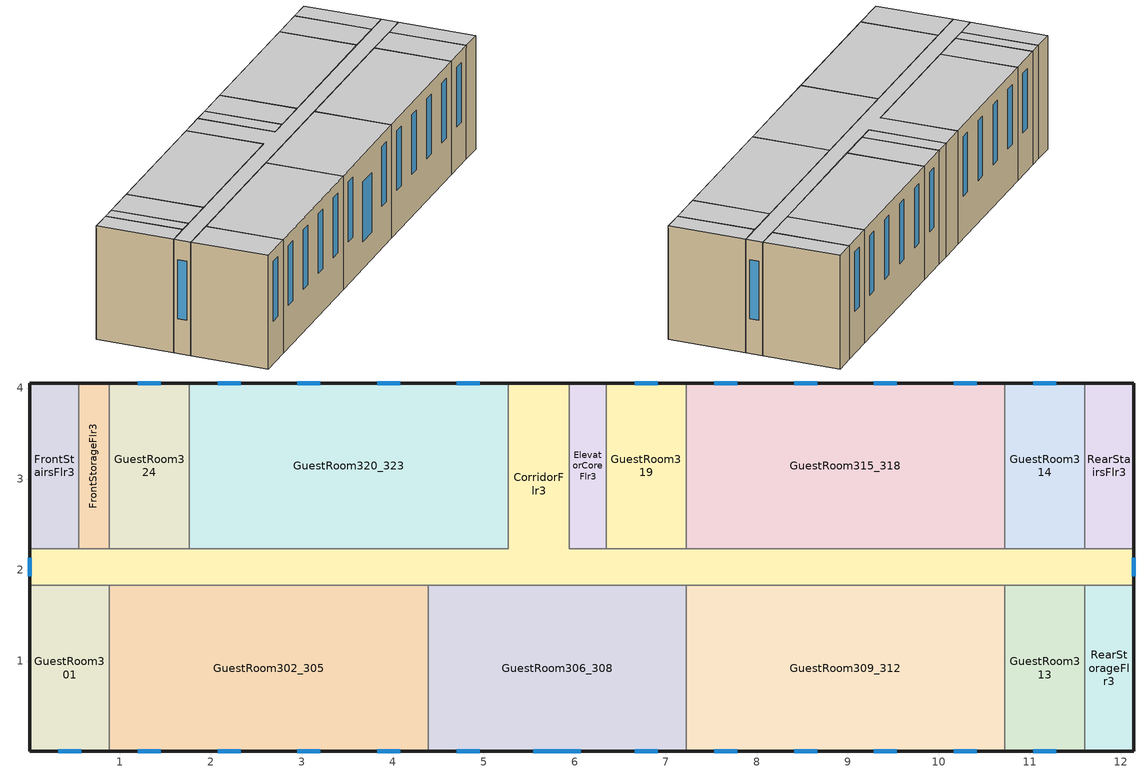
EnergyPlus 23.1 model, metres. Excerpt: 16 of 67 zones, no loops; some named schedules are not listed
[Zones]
RearStairsFlr3
 floor to RearStairsFlr2 (LA_Floor_Construction): 12.14,4.06 12.14,2.24 11.61,2.24 11.61,4.06 z6.1
 wall outside (LA_Wall_Construction): 12.14,2.24 12.14,4.06 11.61,4.06 z6.1:8.84
 wall to GuestRoom314 (LA_Wall_Construction): 11.61,4.06 11.61,2.24 z6.1:8.84
 wall to CorridorFlr3 (LA_Wall_Construction): 11.61,2.24 12.14,2.24 z6.1:8.84
 ceiling to RearStairsFlr4 (LA_Floor_Construction): 12.14,2.24 12.14,4.06 11.61,4.06 11.61,2.24 z8.84
CorridorFlr3
 floor to CorridorFlr2 (LA_Floor_Construction): 12.14,2.24 12.14,1.83 0.01,1.83 0.01,2.24 5.27,2.24 5.27,4.06 5.94,4.06 5.94,2.24 z6.1
 wall outside (LA_Wall_Construction): 12.14,1.83 12.14,2.24 / 5.94,4.06 5.27,4.06 / 0.01,2.24 0.01,1.83 z6.1:8.84
 wall to GuestRoom314 (LA_Wall_Construction): 11.61,2.24 10.73,2.24 z6.1:8.84
 wall to GuestRoom315_318 (LA_Wall_Construction): 10.73,2.24 7.22,2.24 z6.1:8.84
 wall to GuestRoom319 (LA_Wall_Construction): 7.22,2.24 6.35,2.24 z6.1:8.84
 wall to ElevatorCoreFlr3 (LA_Wall_Construction): 6.35,2.24 5.94,2.24 5.94,4.06 z6.1:8.84
 wall to GuestRoom320_323 (LA_Wall_Construction): 5.27,4.06 5.27,2.24 1.76,2.24 z6.1:8.84
 wall to GuestRoom324 (LA_Wall_Construction): 1.76,2.24 0.89,2.24 z6.1:8.84
 wall to FrontStorageFlr3 (LA_Wall_Construction): 0.89,2.24 0.55,2.24 z6.1:8.84
 wall to FrontStairsFlr3 (LA_Wall_Construction): 0.55,2.24 0.01,2.24 z6.1:8.84
 wall to GuestRoom301 (LA_Wall_Construction): 0.01,1.83 0.89,1.83 z6.1:8.84
 wall to GuestRoom302_305 (LA_Wall_Construction): 0.89,1.83 4.39,1.83 z6.1:8.84
 wall to GuestRoom306_308 (LA_Wall_Construction): 4.39,1.83 7.22,1.83 z6.1:8.84
 wall to GuestRoom309_312 (LA_Wall_Construction): 7.22,1.83 10.73,1.83 z6.1:8.84
 wall to GuestRoom313 (LA_Wall_Construction): 10.73,1.83 11.61,1.83 z6.1:8.84
 wall to RearStorageFlr3 (LA_Wall_Construction): 11.61,1.83 12.14,1.83 z6.1:8.84
 window (LA_Window_Construction): 12.14,1.93 12.14,2.14 / 0.01,2.14 0.01,1.93 z6.94:8.36
 ceiling to CorridorFlr4 (LA_Floor_Construction): 12.14,1.83 12.14,2.24 5.94,2.24 5.94,4.06 5.27,4.06 5.27,2.24 0.01,2.24 0.01,1.83 z8.84
RearStorageFlr3
 floor to RearStorageFlr2 (LA_Floor_Construction): 12.14,1.83 12.14,0.01 11.61,0.01 11.61,1.83 z6.1
 wall outside (LA_Wall_Construction): 11.61,0.01 12.14,0.01 12.14,1.83 z6.1:8.84
 wall to GuestRoom313 (LA_Wall_Construction): 11.61,1.83 11.61,0.01 z6.1:8.84
 ceiling to RearStorageFlr4 (LA_Floor_Construction): 12.14,0.01 12.14,1.83 11.61,1.83 11.61,0.01 z8.84
GuestRoom301
 floor to GuestRoom201 (LA_Floor_Construction): 0.89,1.83 0.89,0.01 0.01,0.01 0.01,1.83 z6.1
 wall outside (LA_Wall_Construction): 0.01,1.83 0.01,0.01 0.89,0.01 z6.1:8.84
 wall to GuestRoom302_305 (LA_Wall_Construction): 0.89,0.01 0.89,1.83 z6.1:8.84
 window (LA_Window_Construction): 0.32,0.01 0.58,0.01 z7.12:8.56
 ceiling to GuestRoom401 (LA_Floor_Construction): 0.89,0.01 0.89,1.83 0.01,1.83 0.01,0.01 z8.84
GuestRoom302_305
 floor to GuestRoom202_205 (LA_Floor_Construction): 4.39,1.83 4.39,0.01 0.89,0.01 0.89,1.83 z6.1
 wall outside (LA_Wall_Construction): 0.89,0.01 4.39,0.01 z6.1:8.84
 wall to GuestRoom306_308 (LA_Wall_Construction): 4.39,0.01 4.39,1.83 z6.1:8.84
 window (LA_Window_Construction): 1.2,0.01 1.45,0.01 / 2.08,0.01 2.33,0.01 / 2.95,0.01 3.2,0.01 / 3.83,0.01 4.08,0.01 z7.12:8.56
 ceiling to GuestRoom402_405 (LA_Floor_Construction): 4.39,0.01 4.39,1.83 0.89,1.83 0.89,0.01 z8.84
GuestRoom306_308
 floor to GuestRoom206_208 (LA_Floor_Construction): 7.22,1.83 7.22,0.01 4.39,0.01 4.39,1.83 z6.1
 wall outside (LA_Wall_Construction): 4.39,0.01 7.22,0.01 z6.1:8.84
 wall to GuestRoom309_312 (LA_Wall_Construction): 7.22,0.01 7.22,1.83 z6.1:8.84
 window (LA_Window_Construction): 4.7,0.01 4.96,0.01 / 6.66,0.01 6.91,0.01 z7.12:8.56; 5.55,0.01 6.07,0.01 z6.75:8.19
 ceiling to GuestRoom406_408 (LA_Floor_Construction): 7.22,0.01 7.22,1.83 4.39,1.83 4.39,0.01 z8.84
GuestRoom309_312
 floor to GuestRoom209_212 (LA_Floor_Construction): 10.73,1.83 10.73,0.01 7.22,0.01 7.22,1.83 z6.1
 wall outside (LA_Wall_Construction): 7.22,0.01 10.73,0.01 z6.1:8.84
 wall to GuestRoom313 (LA_Wall_Construction): 10.73,0.01 10.73,1.83 z6.1:8.84
 window (LA_Window_Construction): 7.54,0.01 7.79,0.01 / 8.41,0.01 8.66,0.01 / 9.29,0.01 9.54,0.01 / 10.16,0.01 10.42,0.01 z7.12:8.56
 ceiling to GuestRoom409_412 (LA_Floor_Construction): 10.73,0.01 10.73,1.83 7.22,1.83 7.22,0.01 z8.84
GuestRoom313
 floor to GuestRoom213 (LA_Floor_Construction): 11.61,1.83 11.61,0.01 10.73,0.01 10.73,1.83 z6.1
 wall outside (LA_Wall_Construction): 10.73,0.01 11.61,0.01 z6.1:8.84
 window (LA_Window_Construction): 11.04,0.01 11.29,0.01 z7.12:8.56
 ceiling to GuestRoom413 (LA_Floor_Construction): 11.61,0.01 11.61,1.83 10.73,1.83 10.73,0.01 z8.84
GuestRoom314
 floor to GuestRoom214 (LA_Floor_Construction): 11.61,4.06 11.61,2.24 10.73,2.24 10.73,4.06 z6.1
 wall outside (LA_Wall_Construction): 11.61,4.06 10.73,4.06 z6.1:8.84
 wall to GuestRoom315_318 (LA_Wall_Construction): 10.73,4.06 10.73,2.24 z6.1:8.84
 window (LA_Window_Construction): 11.29,4.06 11.04,4.06 z7.12:8.56
 ceiling to GuestRoom414 (LA_Floor_Construction): 11.61,2.24 11.61,4.06 10.73,4.06 10.73,2.24 z8.84
GuestRoom315_318
 floor to GuestRoom215_218 (LA_Floor_Construction): 10.73,4.06 10.73,2.24 7.22,2.24 7.22,4.06 z6.1
 wall outside (LA_Wall_Construction): 10.73,4.06 7.22,4.06 z6.1:8.84
 wall to GuestRoom319 (LA_Wall_Construction): 7.22,4.06 7.22,2.24 z6.1:8.84
 window (LA_Window_Construction): 10.42,4.06 10.16,4.06 / 9.54,4.06 9.29,4.06 / 8.66,4.06 8.41,4.06 / 7.79,4.06 7.54,4.06 z7.12:8.56
 ceiling to GuestRoom415_418 (LA_Floor_Construction): 10.73,2.24 10.73,4.06 7.22,4.06 7.22,2.24 z8.84
ElevatorCoreFlr3
 floor to ElevatorCoreFlr2 (LA_Floor_Construction): 6.35,4.06 6.35,2.24 5.94,2.24 5.94,4.06 z6.1
 wall outside (LA_Wall_Construction): 6.35,4.06 5.94,4.06 z6.1:8.84
 wall to GuestRoom319 (LA_Wall_Construction): 6.35,2.24 6.35,4.06 z6.1:8.84
 ceiling to ElevatorCoreFlr4 (LA_Floor_Construction): 6.35,2.24 6.35,4.06 5.94,4.06 5.94,2.24 z8.84
GuestRoom319
 floor to GuestRoom219 (LA_Floor_Construction): 7.22,4.06 7.22,2.24 6.35,2.24 6.35,4.06 z6.1
 wall outside (LA_Wall_Construction): 7.22,4.06 6.35,4.06 z6.1:8.84
 window (LA_Window_Construction): 6.91,4.06 6.66,4.06 z7.12:8.56
 ceiling to GuestRoom419 (LA_Floor_Construction): 7.22,2.24 7.22,4.06 6.35,4.06 6.35,2.24 z8.84
GuestRoom320_323
 floor to GuestRoom220_223 (LA_Floor_Construction): 5.27,4.06 5.27,2.24 1.76,2.24 1.76,4.06 z6.1
 wall outside (LA_Wall_Construction): 5.27,4.06 1.76,4.06 z6.1:8.84
 wall to GuestRoom324 (LA_Wall_Construction): 1.76,4.06 1.76,2.24 z6.1:8.84
 window (LA_Window_Construction): 4.96,4.06 4.7,4.06 / 4.08,4.06 3.83,4.06 / 3.2,4.06 2.95,4.06 / 2.33,4.06 2.08,4.06 z7.12:8.56
 ceiling to GuestRoom420_423 (LA_Floor_Construction): 5.27,2.24 5.27,4.06 1.76,4.06 1.76,2.24 z8.84
GuestRoom324
 floor to GuestRoom224 (LA_Floor_Construction): 1.76,4.06 1.76,2.24 0.89,2.24 0.89,4.06 z6.1
 wall outside (LA_Wall_Construction): 1.76,4.06 0.89,4.06 z6.1:8.84
 wall to FrontStorageFlr3 (LA_Wall_Construction): 0.89,4.06 0.89,2.24 z6.1:8.84
 window (LA_Window_Construction): 1.45,4.06 1.2,4.06 z7.12:8.56
 ceiling to GuestRoom424 (LA_Floor_Construction): 1.76,2.24 1.76,4.06 0.89,4.06 0.89,2.24 z8.84
FrontStorageFlr3
 floor to FrontStorageFlr2 (LA_Floor_Construction): 0.89,4.06 0.89,2.24 0.55,2.24 0.55,4.06 z6.1
 wall outside (LA_Wall_Construction): 0.89,4.06 0.55,4.06 z6.1:8.84
 wall to FrontStairsFlr3 (LA_Wall_Construction): 0.55,4.06 0.55,2.24 z6.1:8.84
 ceiling to FrontStorageFlr4 (LA_Floor_Construction): 0.89,2.24 0.89,4.06 0.55,4.06 0.55,2.24 z8.84
FrontStairsFlr3
 floor to FrontStairsFlr2 (LA_Floor_Construction): 0.55,4.06 0.55,2.24 0.01,2.24 0.01,4.06 z6.1
 wall outside (LA_Wall_Construction): 0.55,4.06 0.01,4.06 0.01,2.24 z6.1:8.84
 ceiling to FrontStairsFlr4 (LA_Floor_Construction): 0.55,2.24 0.55,4.06 0.01,4.06 0.01,2.24 z8.84
[Building]
HotelSmall: North Axis=180; Terrain=Suburbs; Loads Convergence Tolerance Value=0.04; Temperature Convergence Tolerance Value=0.4; Solar Distribution=FullExterior; Maximum Number of Warmup Days=25; Minimum Number of Warmup Days=6
[Site:Location]
Hudson.River.Reserve: Latitude=42.017; Longitude=-73.917; Time Zone=-5; Elevation=12
[SizingPeriod:DesignDay] Day of Month=21; DryBulb Temperature Range Modifier Type=DefaultMultipliers; Humidity Condition Type=Wetbulb; Barometric Pressure=98769; Rain Indicator=No; Snow Indicator=No; Daylight Saving Time Indicator=No
Name | Month | Day Type | Maximum DryBulb Temperature | Daily DryBulb Temperature Range | Wetbulb or DewPoint at Maximum DryBulb | Wind Speed | Wind Direction | Solar Model Indicator | Sky Clearness | ASHRAE Clear Sky Optical Depth for Beam Irradiance taub | ASHRAE Clear Sky Optical Depth for Diffuse Irradiance taud
Buffalo.Niagara.Intl.AP_NY_USA Ann Htg 99.6% Condns DB | 1 | WinterDesignDay | -16.3 | 0 | -16.3 | 5.1 | 270 | ASHRAEClearSky | 0
Buffalo.Niagara.Intl.AP_NY_USA Ann Clg .4% Condns DB=>MWB | 7 | SummerDesignDay | 30.3 | 9.3 | 21.8 | 5.7 | 240 | ASHRAETau |  | 0.462 | 2.001
[Site:GroundTemperature:FCfactorMethod]
January Ground Temperature=9.7; February Ground Temperature=6; March Ground Temperature=-2.2; April Ground Temperature=-3.4; May Ground Temperature=-4.2; June Ground Temperature=2.7; July Ground Temperature=7.5; August Ground Temperature=13.7; September Ground Temperature=18.6; October Ground Temperature=22; November Ground Temperature=20.7; December Ground Temperature=16.5
[Site:WaterMainsTemperature]
Calculation Method=Correlation; Annual Average Outdoor Air Temperature=8.96667; Maximum Difference In Monthly Average Outdoor Air Temperatures=26.2
[MATERIAL] Roughness=MediumRough; Conductivity=0.12; Density=800; Specific Heat=1000; Thermal Absorptance=0.9; Solar Absorptance=0.7; Visible Absorptance=0.7
Name | Thickness
LA_Wall_Assembly | 0.269663
LA_Floor_Assembly | 0.258621
[WINDOWMATERIAL:SIMPLEGLAZINGSYSTEM]
LA_Window_Material: UFactor=3.09; Solar Heat Gain Coefficient=0.38; Visible Transmittance=0.6
[CONSTRUCTION]
LA_Wall_Construction: LA_Wall_Assembly
LA_Floor_Construction: LA_Floor_Assembly
LA_Window_Construction: LA_Window_Material
[Zone] Type=1; Multiplier=1
RearStairsFlr3; CorridorFlr3; RearStorageFlr3; GuestRoom301; GuestRoom302_305; GuestRoom306_308; GuestRoom309_312; GuestRoom313; GuestRoom314; GuestRoom315_318; ElevatorCoreFlr3; GuestRoom319; GuestRoom320_323; GuestRoom324; FrontStorageFlr3; FrontStairsFlr3
[People] Number of People Calculation Method=People; Fraction Radiant=0.3; Sensible Heat Fraction=autocalculate; Activity Level Schedule=Activity_Sch; Mean Radiant Temperature Calculation Type=ZoneAveraged
Name | Zone or ZoneList or Space or SpaceList | Number of People Schedule | Number of People
CorridorFlr3_People | CorridorFlr3 | AlwaysOff | 0.330163
ElevatorCoreFlr3_People | ElevatorCoreFlr3 | AlwaysOff | 0.0118859
FrontStairsFlr3_People | FrontStairsFlr3 | AlwaysOff | 0.052826
FrontStorageFlr3_People | FrontStorageFlr3 | AlwaysOff | 0.0132065
GuestRoom301_People | GuestRoom301 | AlwaysOff | 0.0733695
GuestRoom302_305_People | GuestRoom302_305 | AlwaysOff | 0.293478
GuestRoom306_308_People | GuestRoom306_308 | AlwaysOff | 0.220109
GuestRoom309_312_People | GuestRoom309_312 | GuestRoom_Occ_Sch | 0.293478
GuestRoom313_People | GuestRoom313 | AlwaysOff | 0.0733695
GuestRoom314_People | GuestRoom314 | GuestRoom_Occ_Sch | 0.0733695
GuestRoom315_318_People | GuestRoom315_318 | GuestRoom_Occ_Sch | 0.293478
GuestRoom319_People | GuestRoom319 | AlwaysOff | 0.0733695
GuestRoom320_323_People | GuestRoom320_323 | GuestRoom_Occ_Sch | 0.293478
GuestRoom324_People | GuestRoom324 | AlwaysOff | 0.0733695
RearStairsFlr3_People | RearStairsFlr3 | AlwaysOff | 0.052826
RearStorageFlr3_People | RearStorageFlr3 | AlwaysOff | 0.0211304
[Lights] Design Level Calculation Method=Watts/Area; Lighting Level=0; Return Air Fraction=0; Fraction Radiant=0.7; Fraction Visible=0.2; Fraction Replaceable=1; EndUse Subcategory=LightsWired
Name | Zone or ZoneList or Space or SpaceList | Schedule | Watts per Zone Floor Area
CorridorFlr3_Lights | CorridorFlr3 | ltg_sch_corridor | 5.115006
ElevatorCoreFlr3_Lights | ElevatorCoreFlr3 | ltg_sch_elevator | 0
FrontStairsFlr3_Lights | FrontStairsFlr3 | ltg_sch_stair | 4.553127
FrontStorageFlr3_Lights | FrontStorageFlr3 | ltg_sch_storage | 3.458439
GuestRoom301_Lights | GuestRoom301 | alwaysoff | 4.4132
GuestRoom302_305_Lights | GuestRoom302_305 | alwaysoff | 4.4132
GuestRoom306_308_Lights | GuestRoom306_308 | alwaysoff | 4.4132
GuestRoom309_312_Lights | GuestRoom309_312 | ltg_sch_guestroom | 4.4132
GuestRoom313_Lights | GuestRoom313 | alwaysoff | 4.4132
GuestRoom314_Lights | GuestRoom314 | ltg_sch_guestroom | 4.4132
GuestRoom315_318_Lights | GuestRoom315_318 | ltg_sch_guestroom | 4.4132
GuestRoom319_Lights | GuestRoom319 | alwaysoff | 4.4132
GuestRoom320_323_Lights | GuestRoom320_323 | ltg_sch_guestroom | 4.4132
GuestRoom324_Lights | GuestRoom324 | alwaysoff | 4.4132
RearStairsFlr3_Lights | RearStairsFlr3 | ltg_sch_stair | 4.553127
RearStorageFlr3_Lights | RearStorageFlr3 | ltg_sch_storage | 3.458439
[ElectricEquipment] Fraction Latent=0; Fraction Radiant=0.5; Fraction Lost=0; EndUse Subcategory=MiscPlug
Name | Zone or ZoneList or Space or SpaceList | Schedule | Design Level Calculation Method | Design Level | Watts per Zone Floor Area
CorridorFlr3_PlugLoad | CorridorFlr3 | AlwaysOff | EquipmentLevel | 0
ElevatorCoreFlr3_PlugLoad | ElevatorCoreFlr3 | AlwaysOff | EquipmentLevel | 0
FrontStairsFlr3_PlugLoad | FrontStairsFlr3 | AlwaysOff | EquipmentLevel | 0
FrontStorageFlr3_PlugLoad | FrontStorageFlr3 | AlwaysOff | EquipmentLevel | 0
GuestRoom301_PlugLoad | GuestRoom301 | AlwaysOff | Watts/Area |  | 11.8935
GuestRoom302_305_PlugLoad | GuestRoom302_305 | AlwaysOff | Watts/Area |  | 11.8935
GuestRoom306_308_PlugLoad | GuestRoom306_308 | AlwaysOff | Watts/Area |  | 11.8935
GuestRoom309_312_PlugLoad | GuestRoom309_312 | Guestroom_Eqp_Sch_Adva | Watts/Area |  | 11.8935
GuestRoom313_PlugLoad | GuestRoom313 | AlwaysOff | Watts/Area |  | 11.8935
GuestRoom314_PlugLoad | GuestRoom314 | Guestroom_Eqp_Sch_Adva | Watts/Area |  | 11.8935
GuestRoom315_318_PlugLoad | GuestRoom315_318 | Guestroom_Eqp_Sch_Adva | Watts/Area |  | 11.8935
GuestRoom319_PlugLoad | GuestRoom319 | AlwaysOff | Watts/Area |  | 11.8935
GuestRoom320_323_PlugLoad | GuestRoom320_323 | Guestroom_Eqp_Sch_Adva | Watts/Area |  | 11.8935
GuestRoom324_PlugLoad | GuestRoom324 | AlwaysOff | Watts/Area |  | 11.8935
RearStairsFlr3_PlugLoad | RearStairsFlr3 | AlwaysOff | EquipmentLevel | 0
RearStorageFlr3_PlugLoad | RearStorageFlr3 | AlwaysOff | EquipmentLevel | 0
[ZoneInfiltration:DesignFlowRate] Design Flow Rate Calculation Method=Flow/ExteriorWallArea; Design Flow Rate=0; Flow Rate per Exterior Surface Area=0.000569572; Constant Term Coefficient=0; Temperature Term Coefficient=0; Velocity Term Coefficient=0.224; Velocity Squared Term Coefficient=0
Name | Zone or ZoneList or Space or SpaceList | Schedule
CorridorFlr3_Infiltration | CorridorFlr3 | AlwaysOn
ElevatorCoreFlr3_Infiltration | ElevatorCoreFlr3 | AlwaysOn
FrontStairsFlr3_Infiltration | FrontStairsFlr3 | AlwaysOn
FrontStorageFlr3_Infiltration | FrontStorageFlr3 | AlwaysOn
GuestRoom301_Infiltration | GuestRoom301 | GuestRoom_Infil_Sch
GuestRoom302_305_Infiltration | GuestRoom302_305 | GuestRoom_Infil_Sch
GuestRoom306_308_Infiltration | GuestRoom306_308 | GuestRoom_Infil_Sch
GuestRoom309_312_Infiltration | GuestRoom309_312 | GuestRoom_Infil_Sch
GuestRoom313_Infiltration | GuestRoom313 | GuestRoom_Infil_Sch
GuestRoom314_Infiltration | GuestRoom314 | GuestRoom_Infil_Sch
GuestRoom315_318_Infiltration | GuestRoom315_318 | GuestRoom_Infil_Sch
GuestRoom319_Infiltration | GuestRoom319 | GuestRoom_Infil_Sch
GuestRoom320_323_Infiltration | GuestRoom320_323 | GuestRoom_Infil_Sch
GuestRoom324_Infiltration | GuestRoom324 | GuestRoom_Infil_Sch
RearStairsFlr3_Infiltration | RearStairsFlr3 | AlwaysOn
RearStorageFlr3_Infiltration | RearStorageFlr3 | AlwaysOn
[ZoneVentilation:WindandStackOpenArea] Opening Area=0.0021; Opening Area Fraction Schedule=Sliding_Doors_Ventilation_Availability_SCH; Opening Effectiveness=autocalculate; Height Difference=5.7909; Discharge Coefficient for Opening=autocalculate; Minimum Indoor Temperature=18.89; Maximum Indoor Temperature=25.56; Delta Temperature=-100; Minimum Outdoor Temperature=15.56; Maximum Outdoor Temperature=23.89; Maximum Wind Speed=40
Name | Zone or Space | Effective Angle
GuestRoom309_312 Sliding Door Ventilation | GuestRoom309_312 | 0
GuestRoom314 Sliding Door Ventilation | GuestRoom314 | 180
GuestRoom315_318 Sliding Door Ventilation | GuestRoom315_318 | 180
GuestRoom320_323 Sliding Door Ventilation | GuestRoom320_323 | 180
[Exterior:Lights]
Exterior_Lights: Schedule=Exterior_Lgt_ALWAYS_ON; Design Level=115.486; Control Option=AstronomicalClock; EndUse Subcategory=General
[Sizing:Zone] Zone Cooling Design Supply Air Temperature Input Method=SupplyAirTemperature; Zone Cooling Design Supply Air Temperature=14; Zone Heating Design Supply Air Temperature Input Method=SupplyAirTemperature; Zone Heating Design Supply Air Temperature=50; Zone Cooling Design Supply Air Humidity Ratio=0.008; Zone Heating Design Supply Air Humidity Ratio=0.008; Cooling Design Air Flow Method=DesignDay; Cooling Design Air Flow Rate=0; Cooling Minimum Air Flow Fraction=0; Heating Design Air Flow Method=DesignDay; Heating Design Air Flow Rate=0; Zone Load Sizing Method=Sensible Load Only No Latent Load; Zone Latent Cooling Design Supply Air Humidity Ratio Input Method=HumidityRatioDifference; Zone Cooling Design Supply Air Humidity Ratio Difference=0.005; Zone Latent Heating Design Supply Air Humidity Ratio Input Method=HumidityRatioDifference; Zone Humidification Design Supply Air Humidity Ratio Difference=0.005
Name | Design Specification Outdoor Air Object
GuestRoom301 | SZ DSOA GuestRoom301
GuestRoom302_305 | SZ DSOA GuestRoom302_305
GuestRoom306_308 | SZ DSOA GuestRoom306_308
GuestRoom309_312 | SZ DSOA GuestRoom309_312
GuestRoom313 | SZ DSOA GuestRoom313
GuestRoom314 | SZ DSOA GuestRoom314
GuestRoom315_318 | SZ DSOA GuestRoom315_318
GuestRoom319 | SZ DSOA GuestRoom319
GuestRoom320_323 | SZ DSOA GuestRoom320_323
GuestRoom324 | SZ DSOA GuestRoom324
CorridorFlr3 | SZ DSOA CorridorFlr3
FrontStairsFlr3 | SZ DSOA FrontStairsFlr3
RearStairsFlr3 | SZ DSOA RearStairsFlr3
[ZoneControl:Thermostat]
Name | Zone or ZoneList | Control Type Schedule | Control 1
GuestRoom301 Thermostat | GuestRoom301 | COMPACT HVAC-ALWAYS 4 | VacGuestRoom Thermostat Dual SP Control
GuestRoom302_305 Thermostat | GuestRoom302_305 | COMPACT HVAC-ALWAYS 4 | VacGuestRoom Thermostat Dual SP Control
GuestRoom306_308 Thermostat | GuestRoom306_308 | COMPACT HVAC-ALWAYS 4 | VacGuestRoom Thermostat Dual SP Control
GuestRoom309_312 Thermostat | GuestRoom309_312 | COMPACT HVAC-ALWAYS 4 | N OccGuestRoom Thermostat Dual SP Control
GuestRoom313 Thermostat | GuestRoom313 | COMPACT HVAC-ALWAYS 4 | VacGuestRoom Thermostat Dual SP Control
GuestRoom314 Thermostat | GuestRoom314 | COMPACT HVAC-ALWAYS 4 | S OccGuestRoom Thermostat Dual SP Control
GuestRoom315_318 Thermostat | GuestRoom315_318 | COMPACT HVAC-ALWAYS 4 | S OccGuestRoom Thermostat Dual SP Control
GuestRoom319 Thermostat | GuestRoom319 | COMPACT HVAC-ALWAYS 4 | VacGuestRoom Thermostat Dual SP Control
GuestRoom320_323 Thermostat | GuestRoom320_323 | COMPACT HVAC-ALWAYS 4 | S OccGuestRoom Thermostat Dual SP Control
GuestRoom324 Thermostat | GuestRoom324 | COMPACT HVAC-ALWAYS 4 | VacGuestRoom Thermostat Dual SP Control
CorridorFlr3 Thermostat | CorridorFlr3 | COMPACT HVAC-ALWAYS 4 | CommonArea Thermostat Dual SP Control
FrontStairsFlr3 Thermostat | FrontStairsFlr3 | COMPACT HVAC-ALWAYS 1 | SemiHeated_HtgSP
RearStairsFlr3 Thermostat | RearStairsFlr3 | COMPACT HVAC-ALWAYS 1 | SemiHeated_HtgSP
[Zone equipment]
GuestRoom301: 301 PTAC
GuestRoom302_305: 302_305 PTAC
GuestRoom306_308: 306_308 PTAC
GuestRoom309_312: 309_312 PTAC
GuestRoom313: 313 PTAC
GuestRoom314: 314 PTAC
GuestRoom315_318: 315_318 PTAC
GuestRoom319: 319 PTAC
GuestRoom320_323: 320_323 PTAC
GuestRoom324: 324 PTAC
CorridorFlr3: CorridorFlr3 PTAC
FrontStairsFlr3: FrontStairsFlr3 Unit Heater
RearStairsFlr3: RearStairsFlr3 Unit Heater
[Coil:Heating:Electric] Availability Schedule=COMPACT HVAC-ALWAYS 1; Efficiency=1
Name | Nominal Capacity
CorridorFlr2 PTAC Heating Coil; CorridorFlr3 PTAC Heating Coil; CorridorFlr4 PTAC Heating Coil | autosize
FrontStairsFlr1 UnitHeater Heating Coil; FrontStairsFlr2 UnitHeater Heating Coil; FrontStairsFlr3 UnitHeater Heating Coil; FrontStairsFlr4 UnitHeater Heating Coil; RearStairsFlr1 UnitHeater Heating Coil; RearStairsFlr2 UnitHeater Heating Coil; RearStairsFlr3 UnitHeater Heating Coil; RearStairsFlr4 UnitHeater Heating Coil; MechRm UnitHeater Heating Coil | AUTOSIZE
[EnergyManagementSystem:Sensor]
Name | OutputVariable or OutputMeter | OutputVariable or OutputMeter Index Key
OAT_F | Site Outdoor Air Drybulb Temperature
S_Sliding_Door_Ventilation_Sensor | Zone Ventilation Standard Density Volume Flow Rate | GuestRoom315_318
N_Sliding_Door_Ventilation_Sensor | Zone Ventilation Standard Density Volume Flow Rate | GuestRoom309_312
[EnergyManagementSystem:Actuator] Actuated Component Type=Schedule:Compact; Actuated Component Control Type=Schedule Value
Name | Actuated Component Unique
S_LivingUnit_CLGSETP_Actuator | OBCReset_S_OccGuestRoom_ClgSP_Sch_20min
S_LivingUnit_HTGSETP_Actuator | OBCReset_S_OccGuestRoom_HtgSP_Sch_20min
N_LivingUnit_CLGSETP_Actuator | OBCReset_N_OccGuestRoom_ClgSP_Sch_20min
N_LivingUnit_HTGSETP_Actuator | OBCReset_N_OccGuestRoom_HtgSP_Sch_20min
[EnergyManagementSystem:ProgramCallingManager]
Door_Switch_Enabled_Thermostat_Reset: BeginTimestepBeforePredictor; Door_Switch_Enabled_Thermostat_Reset_Program_N_LivingUnit; Door_Switch_Enabled_Thermostat_Reset_Program_S_LivingUnit
init_timesteps_after_doorshut_south_Program Manager: BeginNewEnvironment; init_timesteps_after_doorshut
